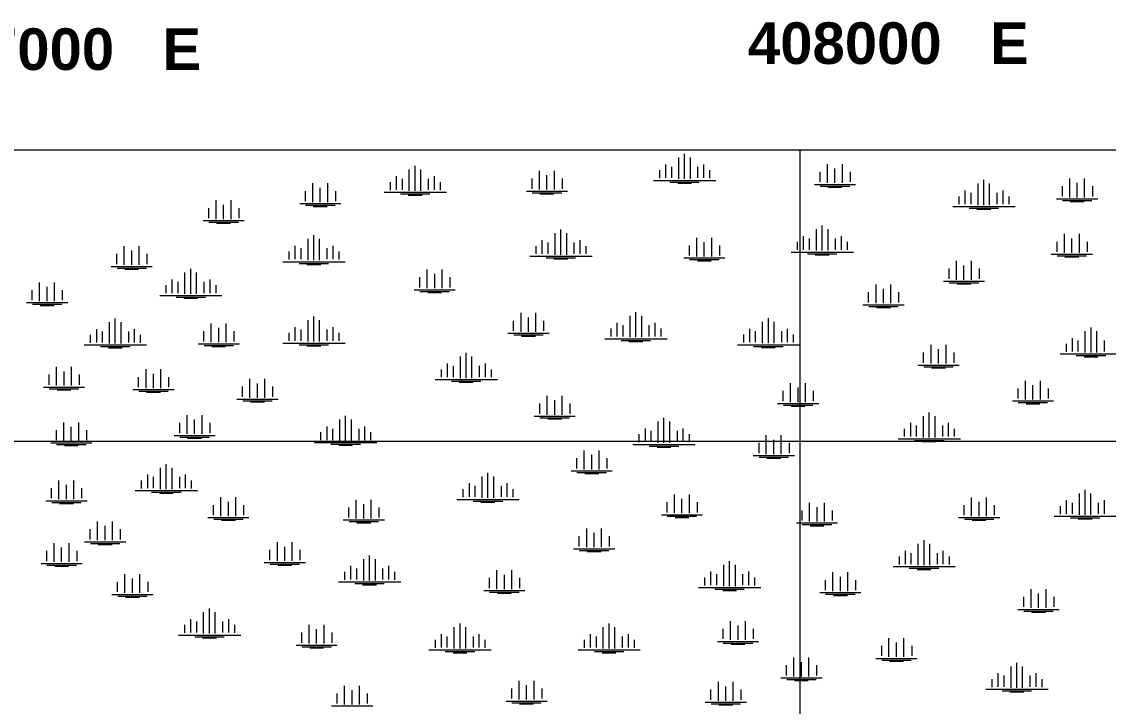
# Model space of a CAD drawing. Header units: metres. Extents: x 405809 to 420020, y 8257398 to 8272141.
# Drawn here: x 407064 to 408371, y 8270681 to 8271504 of the extents above; entities that cross this region are included whole.
import ezdxf

# ---------------------------------------------------------------- set-up
doc = ezdxf.new("R2010")
doc.units = ezdxf.units.M
for name, color, linetype, lineweight in [('BOFEDALES', 112, 'Continuous', 5), ('COORDENADAS', 30, 'Continuous', 5), ('texto', 7, 'Continuous', 13)]:
    doc.layers.add(name, color=color, linetype=linetype, lineweight=lineweight)
doc.styles.add('CARLOS', font='arialbd.ttf', dxfattribs={"height": 48})

msp = doc.modelspace()

# ---------------------------------------------------------------- linework, layer by layer
at = {"layer": 'BOFEDALES'}
for p, q in [((407854.4, 8271315.2), (407854.4, 8271340.9)), ((407861.4, 8271315.2), (407861.4, 8271345.4)), ((407861.4, 8271315.2), (407861.4, 8271340.9)), ((407868.4, 8271315.2), (407868.4, 8271340.9)), ((408033.2, 8271310.4), (408033.2, 8271333)), ((408051.2, 8271310.4), (408051.2, 8271333)), ((407530.2, 8271300.9), (407530.2, 8271326.6)), ((407537.2, 8271300.9), (407537.2, 8271331)), ((407537.2, 8271300.9), (407537.2, 8271326.6)), ((407544.2, 8271300.9), (407544.2, 8271326.6)), ((407686.7, 8271302.3), (407686.7, 8271325)), ((407704.7, 8271302.3), (407704.7, 8271325)), ((407831.3, 8271325.6), (407831.3, 8271316.1)), ((407838.6, 8271332.7), (407838.6, 8271316.3)), ((407845.6, 8271329.8), (407845.6, 8271316.3)), ((407877.1, 8271329.8), (407877.1, 8271316.3)), ((407884.1, 8271332.7), (407884.1, 8271316.3)), ((407891.4, 8271325.6), (407891.4, 8271316.1)), ((408024, 8271323.7), (408024, 8271311.5)), ((408042.2, 8271310.4), (408042.2, 8271327.7)), ((408060.5, 8271323.7), (408060.5, 8271311.5)), ((407414.1, 8271287.2), (407414.1, 8271309.9)), ((407432.1, 8271287.2), (407432.1, 8271309.9)), ((407507.1, 8271311.3), (407507.1, 8271301.8)), ((407514.4, 8271318.3), (407514.4, 8271302)), ((407521.4, 8271315.4), (407521.4, 8271302)), ((407552.9, 8271315.4), (407552.9, 8271302)), ((407559.9, 8271318.3), (407559.9, 8271302)), ((407567.3, 8271311.3), (407567.3, 8271301.8)), ((407677.5, 8271315.7), (407677.5, 8271303.4)), ((407695.7, 8271302.3), (407695.7, 8271319.6)), ((407714, 8271315.7), (407714, 8271303.4)), ((407824.1, 8271313.4), (407899, 8271313.4)), ((407843.6, 8271311.4), (407879.1, 8271311.4)), ((407853.1, 8271310.2), (407869.7, 8271310.2)), ((408017.5, 8271308.6), (408067, 8271308.6)), ((408214.4, 8271283.8), (408214.4, 8271309.5)), ((408221.4, 8271283.8), (408221.4, 8271314)), ((408221.4, 8271283.8), (408221.4, 8271309.5)), ((408228.4, 8271283.8), (408228.4, 8271309.5)), ((408324.7, 8271293), (408324.7, 8271315.6)), ((408333.7, 8271293), (408333.7, 8271310.3)), ((408342.7, 8271293), (408342.7, 8271315.6)), ((407404.8, 8271300.6), (407404.8, 8271288.3)), ((407423.1, 8271287.2), (407423.1, 8271304.5)), ((407441.3, 8271300.6), (407441.3, 8271288.3)), ((407499.9, 8271299.1), (407574.8, 8271299.1)), ((407519.4, 8271297.1), (407554.9, 8271297.1)), ((407528.9, 8271295.8), (407545.5, 8271295.8)), ((407671, 8271300.6), (407720.5, 8271300.6)), ((407678, 8271298.6), (407713.5, 8271298.6)), ((407687.4, 8271297.3), (407704.1, 8271297.3)), ((408024.5, 8271306.6), (408060, 8271306.6)), ((408033.9, 8271305.3), (408050.6, 8271305.3)), ((408191.4, 8271294.2), (408191.4, 8271284.7)), ((408198.7, 8271301.2), (408198.7, 8271284.9)), ((408205.7, 8271298.4), (408205.7, 8271284.9)), ((408237.2, 8271298.4), (408237.2, 8271284.9)), ((408244.2, 8271301.2), (408244.2, 8271284.9)), ((408251.5, 8271294.2), (408251.5, 8271284.7)), ((408315.5, 8271306.4), (408315.5, 8271294.1)), ((408352, 8271306.4), (408352, 8271294.1)), ((407297.7, 8271266.9), (407297.7, 8271289.5)), ((407306.7, 8271266.9), (407306.7, 8271284.2)), ((407315.7, 8271266.9), (407315.7, 8271289.5)), ((407398.3, 8271285.5), (407447.8, 8271285.5)), ((407405.3, 8271283.5), (407440.8, 8271283.5)), ((407414.7, 8271282.2), (407431.4, 8271282.2)), ((408184.1, 8271282), (408259.1, 8271282)), ((408309, 8271291.2), (408358.5, 8271291.2)), ((408316, 8271289.2), (408351.5, 8271289.2)), ((408325.4, 8271288), (408342.1, 8271288)), ((407288.5, 8271280.2), (407288.5, 8271268)), ((407325, 8271280.2), (407325, 8271268)), ((408203.7, 8271280), (408239.2, 8271280)), ((408213.1, 8271278.8), (408229.8, 8271278.8)), ((407282, 8271265.1), (407331.5, 8271265.1)), ((407289, 8271263.1), (407324.5, 8271263.1)), ((407298.4, 8271261.9), (407315.1, 8271261.9)), ((408020, 8271229), (408020, 8271254.7)), ((408027, 8271229), (408027, 8271259.1)), ((408027, 8271229), (408027, 8271254.7)), ((408034, 8271229), (408034, 8271254.7)), ((407408.3, 8271217.4), (407408.3, 8271243.1)), ((407415.3, 8271217.4), (407415.3, 8271247.5)), ((407415.3, 8271217.4), (407415.3, 8271243.1)), ((407422.3, 8271217.4), (407422.3, 8271243.1)), ((407689.7, 8271241.5), (407689.7, 8271225.2)), ((407705.5, 8271224.1), (407705.5, 8271249.8)), ((407712.5, 8271224.1), (407712.5, 8271254.2)), ((407712.5, 8271224.1), (407712.5, 8271249.8)), ((407719.5, 8271224.1), (407719.5, 8271249.8)), ((407735.2, 8271241.5), (407735.2, 8271225.2)), ((407876.1, 8271221.9), (407876.1, 8271244.5)), ((407894.1, 8271221.9), (407894.1, 8271244.5)), ((408004.2, 8271246.4), (408004.2, 8271230.1)), ((408011.2, 8271243.5), (408011.2, 8271230.1)), ((408042.7, 8271243.5), (408042.7, 8271230.1)), ((408049.7, 8271246.4), (408049.7, 8271230.1)), ((408318.4, 8271226.3), (408318.4, 8271249)), ((408327.4, 8271226.3), (408327.4, 8271243.6)), ((408336.4, 8271226.3), (408336.4, 8271249)), ((407187.2, 8271211.7), (407187.2, 8271234.4)), ((407196.2, 8271211.7), (407196.2, 8271229)), ((407205.2, 8271211.7), (407205.2, 8271234.4)), ((407392.6, 8271234.8), (407392.6, 8271218.5)), ((407399.6, 8271232), (407399.6, 8271218.5)), ((407431.1, 8271232), (407431.1, 8271218.5)), ((407438.1, 8271234.8), (407438.1, 8271218.5)), ((407682.4, 8271234.5), (407682.4, 8271225)), ((407696.7, 8271238.6), (407696.7, 8271225.2)), ((407728.2, 8271238.6), (407728.2, 8271225.2)), ((407742.6, 8271234.5), (407742.6, 8271225)), ((407866.8, 8271235.2), (407866.8, 8271223)), ((407885.1, 8271221.9), (407885.1, 8271239.2)), ((407903.4, 8271235.2), (407903.4, 8271223)), ((407996.9, 8271239.4), (407996.9, 8271229.9)), ((408057, 8271239.4), (408057, 8271229.9)), ((408309.1, 8271239.7), (408309.1, 8271227.4)), ((408345.6, 8271239.7), (408345.6, 8271227.4)), ((407178, 8271225.1), (407178, 8271212.8)), ((407214.5, 8271225.1), (407214.5, 8271212.8)), ((407378, 8271215.6), (407453, 8271215.6)), ((407385.3, 8271227.8), (407385.3, 8271218.3)), ((407445.4, 8271227.8), (407445.4, 8271218.3)), ((407675.2, 8271222.3), (407750.1, 8271222.3)), ((407694.7, 8271220.3), (407730.2, 8271220.3)), ((407704.2, 8271219.1), (407720.8, 8271219.1)), ((407860.3, 8271220.1), (407909.9, 8271220.1)), ((407867.3, 8271218.1), (407902.9, 8271218.1)), ((407876.8, 8271216.8), (407893.4, 8271216.8)), ((407989.7, 8271227.2), (408064.6, 8271227.2)), ((408009.2, 8271225.2), (408044.7, 8271225.2)), ((408018.6, 8271223.9), (408035.3, 8271223.9)), ((408188.5, 8271193.9), (408188.5, 8271216.6)), ((408206.5, 8271193.9), (408206.5, 8271216.6)), ((408302.6, 8271224.6), (408352.1, 8271224.6)), ((408309.6, 8271222.6), (408345.1, 8271222.6)), ((408319, 8271221.3), (408335.7, 8271221.3)), ((407171.5, 8271210), (407221, 8271210)), ((407178.5, 8271208), (407214, 8271208)), ((407187.9, 8271206.7), (407204.5, 8271206.7)), ((407260.2, 8271176.9), (407260.2, 8271202.6)), ((407267.2, 8271176.9), (407267.2, 8271207)), ((407267.2, 8271176.9), (407267.2, 8271202.6)), ((407274.2, 8271176.9), (407274.2, 8271202.6)), ((407397.6, 8271213.6), (407433.1, 8271213.6)), ((407407, 8271212.4), (407423.7, 8271212.4)), ((407551.8, 8271183.7), (407551.8, 8271206.3)), ((407569.8, 8271183.7), (407569.8, 8271206.3)), ((408179.3, 8271207.3), (408179.3, 8271195)), ((408197.5, 8271193.9), (408197.5, 8271211.2)), ((408215.8, 8271207.3), (408215.8, 8271195)), ((407085.4, 8271168.2), (407085.4, 8271190.8)), ((407103.4, 8271168.2), (407103.4, 8271190.8)), ((407244.5, 8271194.3), (407244.5, 8271177.9)), ((407251.5, 8271191.4), (407251.5, 8271177.9)), ((407283, 8271191.4), (407283, 8271177.9)), ((407290, 8271194.3), (407290, 8271177.9)), ((407542.5, 8271197), (407542.5, 8271184.8)), ((407560.8, 8271183.7), (407560.8, 8271201)), ((407579, 8271197), (407579, 8271184.8)), ((408172.8, 8271192.2), (408222.3, 8271192.2)), ((408179.8, 8271190.2), (408215.3, 8271190.2)), ((407076.2, 8271181.5), (407076.2, 8271169.3)), ((407094.4, 8271168.2), (407094.4, 8271185.5)), ((407112.7, 8271181.5), (407112.7, 8271169.3)), ((407237.2, 8271187.3), (407237.2, 8271177.8)), ((407297.3, 8271187.3), (407297.3, 8271177.8)), ((407536, 8271181.9), (407585.5, 8271181.9)), ((407543, 8271179.9), (407578.5, 8271179.9)), ((407552.4, 8271178.6), (407569.1, 8271178.6)), ((408082.4, 8271178.9), (408082.4, 8271166.7)), ((408091.7, 8271165.6), (408091.7, 8271188.2)), ((408100.7, 8271165.6), (408100.7, 8271182.9)), ((408109.7, 8271165.6), (408109.7, 8271188.2)), ((408118.9, 8271178.9), (408118.9, 8271166.7)), ((408189.2, 8271188.9), (408205.9, 8271188.9)), ((407069.7, 8271166.4), (407119.2, 8271166.4)), ((407076.7, 8271164.4), (407112.2, 8271164.4)), ((407086.1, 8271163.1), (407102.7, 8271163.1)), ((407229.9, 8271175.1), (407304.8, 8271175.1)), ((407249.5, 8271173.1), (407285, 8271173.1)), ((407258.9, 8271171.8), (407275.5, 8271171.8)), ((408075.9, 8271163.8), (408125.4, 8271163.8)), ((407664.6, 8271131.4), (407664.6, 8271154)), ((407682.6, 8271131.4), (407682.6, 8271154)), ((407795.8, 8271124.8), (407795.8, 8271150.5)), ((407802.8, 8271124.8), (407802.8, 8271154.9)), ((407802.8, 8271124.8), (407802.8, 8271150.5)), ((407809.8, 8271124.8), (407809.8, 8271150.5)), ((408082.9, 8271161.8), (408118.4, 8271161.8)), ((408092.3, 8271160.5), (408109, 8271160.5)), ((407169.4, 8271117.2), (407169.4, 8271143)), ((407176.4, 8271117.2), (407176.4, 8271147.4)), ((407176.4, 8271117.2), (407176.4, 8271143)), ((407183.4, 8271117.2), (407183.4, 8271143)), ((407291.9, 8271118.8), (407291.9, 8271141.4)), ((407309.9, 8271118.8), (407309.9, 8271141.4)), ((407392.6, 8271137), (407392.6, 8271120.7)), ((407408.3, 8271119.6), (407408.3, 8271145.3)), ((407415.3, 8271119.6), (407415.3, 8271149.8)), ((407415.3, 8271119.6), (407415.3, 8271145.3)), ((407422.3, 8271119.6), (407422.3, 8271145.3)), ((407438.1, 8271137), (407438.1, 8271120.7)), ((407655.3, 8271144.7), (407655.3, 8271132.5)), ((407673.6, 8271131.4), (407673.6, 8271148.7)), ((407691.8, 8271144.7), (407691.8, 8271132.5)), ((407780, 8271142.2), (407780, 8271125.8)), ((407787, 8271139.3), (407787, 8271125.8)), ((407818.5, 8271139.3), (407818.5, 8271125.8)), ((407825.5, 8271142.2), (407825.5, 8271125.8)), ((407955.2, 8271117.6), (407955.2, 8271143.3)), ((407962.2, 8271117.6), (407962.2, 8271147.7)), ((407962.2, 8271117.6), (407962.2, 8271143.3)), ((407969.2, 8271117.6), (407969.2, 8271143.3)), ((407146.4, 8271127.6), (407146.4, 8271118.1)), ((407153.7, 8271134.7), (407153.7, 8271118.3)), ((407160.7, 8271131.8), (407160.7, 8271118.3)), ((407192.2, 8271131.8), (407192.2, 8271118.3)), ((407199.2, 8271134.7), (407199.2, 8271118.3)), ((407206.5, 8271127.6), (407206.5, 8271118.1)), ((407282.7, 8271132.2), (407282.7, 8271119.9)), ((407300.9, 8271118.8), (407300.9, 8271136.1)), ((407319.2, 8271132.2), (407319.2, 8271119.9)), ((407385.3, 8271130), (407385.3, 8271120.5)), ((407399.6, 8271134.2), (407399.6, 8271120.7)), ((407431.1, 8271134.2), (407431.1, 8271120.7)), ((407445.4, 8271130), (407445.4, 8271120.5)), ((407648.8, 8271129.6), (407698.3, 8271129.6)), ((407655.8, 8271127.6), (407691.3, 8271127.6)), ((407665.2, 8271126.3), (407681.9, 8271126.3)), ((407772.7, 8271135.2), (407772.7, 8271125.7)), ((407832.8, 8271135.2), (407832.8, 8271125.7)), ((407932.1, 8271128), (407932.1, 8271118.5)), ((407939.4, 8271135), (407939.4, 8271118.7)), ((407946.4, 8271132.1), (407946.4, 8271118.7)), ((407977.9, 8271132.1), (407977.9, 8271118.7)), ((407984.9, 8271135), (407984.9, 8271118.7)), ((407992.2, 8271128), (407992.2, 8271118.5)), ((408327.6, 8271123.9), (408327.6, 8271107.5)), ((408343.4, 8271106.4), (408343.4, 8271132.2)), ((408350.4, 8271106.4), (408350.4, 8271136.6)), ((408350.4, 8271106.4), (408350.4, 8271132.2)), ((408357.4, 8271106.4), (408357.4, 8271132.2)), ((407139.1, 8271115.5), (407214.1, 8271115.5)), ((407158.7, 8271113.5), (407194.2, 8271113.5)), ((407168.1, 8271112.2), (407184.8, 8271112.2)), ((407276.2, 8271117), (407325.7, 8271117)), ((407283.2, 8271115), (407318.7, 8271115)), ((407292.6, 8271113.8), (407309.2, 8271113.8)), ((407378, 8271117.8), (407453, 8271117.8)), ((407397.6, 8271115.8), (407433.1, 8271115.8)), ((407407, 8271114.6), (407423.7, 8271114.6)), ((407765.5, 8271123), (407840.4, 8271123)), ((407785, 8271121), (407820.5, 8271121)), ((407794.4, 8271119.7), (407811.1, 8271119.7)), ((407924.9, 8271115.8), (407999.8, 8271115.8)), ((407944.4, 8271113.8), (407979.9, 8271113.8)), ((407953.8, 8271112.5), (407970.5, 8271112.5)), ((408157.9, 8271093.1), (408157.9, 8271115.8)), ((408175.9, 8271093.1), (408175.9, 8271115.8)), ((408320.3, 8271116.9), (408320.3, 8271107.4)), ((408334.6, 8271121), (408334.6, 8271107.5)), ((408366.1, 8271121), (408366.1, 8271107.5)), ((407591.6, 8271075.7), (407591.6, 8271101.5)), ((407598.6, 8271075.7), (407598.6, 8271105.9)), ((407598.6, 8271075.7), (407598.6, 8271101.5)), ((407605.6, 8271075.7), (407605.6, 8271101.5)), ((408148.6, 8271106.5), (408148.6, 8271094.2)), ((408166.9, 8271093.1), (408166.9, 8271110.4)), ((408185.2, 8271106.5), (408185.2, 8271094.2)), ((408313.1, 8271104.7), (408388, 8271104.7)), ((408332.6, 8271102.7), (408368.1, 8271102.7)), ((408342.1, 8271101.4), (408358.7, 8271101.4)), ((407105.8, 8271066.6), (407105.8, 8271089.2)), ((407123.8, 8271066.6), (407123.8, 8271089.2)), ((407213.4, 8271063.7), (407213.4, 8271086.3)), ((407231.4, 8271063.7), (407231.4, 8271086.3)), ((407568.6, 8271086.2), (407568.6, 8271076.7)), ((407575.9, 8271093.2), (407575.9, 8271076.8)), ((407582.9, 8271090.3), (407582.9, 8271076.8)), ((407614.4, 8271090.3), (407614.4, 8271076.8)), ((407621.4, 8271093.2), (407621.4, 8271076.8)), ((407628.7, 8271086.2), (407628.7, 8271076.7)), ((408142.1, 8271091.4), (408191.7, 8271091.4)), ((408149.1, 8271089.4), (408184.7, 8271089.4)), ((408158.6, 8271088.1), (408175.2, 8271088.1)), ((407096.5, 8271079.9), (407096.5, 8271067.6)), ((407114.8, 8271066.6), (407114.8, 8271083.8)), ((407133, 8271079.9), (407133, 8271067.6)), ((407204.1, 8271077), (407204.1, 8271064.7)), ((407222.4, 8271063.7), (407222.4, 8271080.9)), ((407240.6, 8271077), (407240.6, 8271064.7)), ((407338.4, 8271052), (407338.4, 8271074.7)), ((407356.4, 8271052), (407356.4, 8271074.7)), ((407561.3, 8271074), (407636.3, 8271074)), ((407580.9, 8271072), (407616.4, 8271072)), ((408271.5, 8271049.9), (408271.5, 8271072.6)), ((408289.5, 8271049.9), (408289.5, 8271072.6)), ((407090, 8271064.8), (407139.5, 8271064.8)), ((407097, 8271062.8), (407132.5, 8271062.8)), ((407106.4, 8271061.5), (407123.1, 8271061.5)), ((407197.6, 8271061.9), (407247.1, 8271061.9)), ((407204.6, 8271059.9), (407240.1, 8271059.9)), ((407214.1, 8271058.6), (407230.7, 8271058.6)), ((407329.2, 8271065.4), (407329.2, 8271053.1)), ((407347.4, 8271052), (407347.4, 8271069.3)), ((407365.7, 8271065.4), (407365.7, 8271053.1)), ((407590.3, 8271070.7), (407607, 8271070.7)), ((407979.7, 8271060.3), (407979.7, 8271048)), ((407988.9, 8271046.9), (407988.9, 8271069.5)), ((407997.9, 8271046.9), (407997.9, 8271064.2)), ((408006.9, 8271046.9), (408006.9, 8271069.5)), ((408016.2, 8271060.3), (408016.2, 8271048)), ((408262.2, 8271063.3), (408262.2, 8271051)), ((408280.5, 8271049.9), (408280.5, 8271067.2)), ((408298.7, 8271063.3), (408298.7, 8271051)), ((407322.7, 8271050.3), (407372.2, 8271050.3)), ((407329.7, 8271048.3), (407365.2, 8271048.3)), ((407339.1, 8271047), (407355.8, 8271047)), ((407696.2, 8271031.7), (407696.2, 8271054.3)), ((407705.2, 8271031.7), (407705.2, 8271049)), ((407714.2, 8271031.7), (407714.2, 8271054.3)), ((408255.7, 8271048.2), (408305.2, 8271048.2)), ((408262.7, 8271046.2), (408298.2, 8271046.2)), ((407686.9, 8271045.1), (407686.9, 8271032.8)), ((407723.4, 8271045.1), (407723.4, 8271032.8)), ((407973.2, 8271045.1), (408022.7, 8271045.1)), ((407980.2, 8271043.1), (408015.7, 8271043.1)), ((407989.6, 8271041.9), (408006.2, 8271041.9)), ((408155.8, 8271004.4), (408155.8, 8271034.5)), ((408272.2, 8271044.9), (408288.8, 8271044.9)), ((407114.5, 8270999.8), (407114.5, 8271022.4)), ((407132.5, 8270999.8), (407132.5, 8271022.4)), ((407253.6, 8271021.8), (407253.6, 8271009.6)), ((407262.8, 8271008.5), (407262.8, 8271031.1)), ((407271.8, 8271008.5), (407271.8, 8271025.8)), ((407280.8, 8271008.5), (407280.8, 8271031.1)), ((407290.1, 8271021.8), (407290.1, 8271009.6)), ((407446.5, 8271000.1), (407446.5, 8271025.8)), ((407453.5, 8271000.1), (407453.5, 8271030.2)), ((407453.5, 8271000.1), (407453.5, 8271025.8)), ((407460.5, 8271000.1), (407460.5, 8271025.8)), ((407680.4, 8271029.9), (407729.9, 8271029.9)), ((407687.4, 8271027.9), (407722.9, 8271027.9)), ((407696.8, 8271026.7), (407713.5, 8271026.7)), ((407829.6, 8270997.8), (407829.6, 8271023.5)), ((407836.6, 8270997.8), (407836.6, 8271027.9)), ((407836.6, 8270997.8), (407836.6, 8271023.5)), ((407843.6, 8270997.8), (407843.6, 8271023.5)), ((408133, 8271021.8), (408133, 8271005.4)), ((408148.8, 8271004.4), (408148.8, 8271030.1)), ((408155.8, 8271004.4), (408155.8, 8271030.1)), ((408162.8, 8271004.4), (408162.8, 8271030.1)), ((408178.5, 8271021.8), (408178.5, 8271005.4)), ((407105.2, 8271013.1), (407105.2, 8271000.9)), ((407123.5, 8270999.8), (407123.5, 8271017.1)), ((407141.7, 8271013.1), (407141.7, 8271000.9)), ((407247.1, 8271006.7), (407296.6, 8271006.7)), ((407423.5, 8271010.5), (407423.5, 8271001)), ((407430.8, 8271017.5), (407430.8, 8271001.2)), ((407437.8, 8271014.7), (407437.8, 8271001.2)), ((407469.3, 8271014.7), (407469.3, 8271001.2)), ((407476.3, 8271017.5), (407476.3, 8271001.2)), ((407483.6, 8271010.5), (407483.6, 8271001)), ((407806.5, 8271008.2), (407806.5, 8270998.7)), ((407813.8, 8271015.2), (407813.8, 8270998.9)), ((407820.8, 8271012.4), (407820.8, 8270998.9)), ((407852.4, 8271012.4), (407852.4, 8270998.9)), ((407859.4, 8271015.2), (407859.4, 8270998.9)), ((407866.7, 8271008.2), (407866.7, 8270998.7)), ((407959.7, 8270984.4), (407959.7, 8271007)), ((407977.7, 8270984.4), (407977.7, 8271007)), ((408125.7, 8271014.8), (408125.7, 8271005.3)), ((408140, 8271018.9), (408140, 8271005.4)), ((408171.5, 8271018.9), (408171.5, 8271005.4)), ((408185.8, 8271014.8), (408185.8, 8271005.3)), ((407098.7, 8270998), (407148.2, 8270998)), ((407105.7, 8270996), (407141.2, 8270996)), ((407115.2, 8270994.7), (407131.8, 8270994.7)), ((407254.1, 8271004.7), (407289.6, 8271004.7)), ((407263.5, 8271003.4), (407280.2, 8271003.4)), ((407416.2, 8270998.3), (407491.2, 8270998.3)), ((407435.8, 8270996.3), (407471.3, 8270996.3)), ((407445.2, 8270995.1), (407461.9, 8270995.1)), ((407799.3, 8270996), (407874.2, 8270996)), ((407818.8, 8270994), (407854.4, 8270994)), ((407950.5, 8270997.7), (407950.5, 8270985.4)), ((407968.7, 8270984.4), (407968.7, 8271001.6)), ((407987, 8270997.7), (407987, 8270985.4)), ((408118.5, 8271002.6), (408193.4, 8271002.6)), ((408138, 8271000.6), (408173.5, 8271000.6)), ((408147.4, 8270999.3), (408164.1, 8270999.3)), ((407740.7, 8270966), (407740.7, 8270988.6)), ((407749.7, 8270966), (407749.7, 8270983.3)), ((407758.7, 8270966), (407758.7, 8270988.6)), ((407828.3, 8270992.8), (407844.9, 8270992.8)), ((407944, 8270982.6), (407993.5, 8270982.6)), ((407951, 8270980.6), (407986.5, 8270980.6)), ((407230.8, 8270942.2), (407230.8, 8270967.9)), ((407237.8, 8270942.2), (407237.8, 8270972.4)), ((407237.8, 8270942.2), (407237.8, 8270967.9)), ((407244.8, 8270942.2), (407244.8, 8270967.9)), ((407731.4, 8270979.3), (407731.4, 8270967.1)), ((407767.9, 8270979.3), (407767.9, 8270967.1)), ((407960.4, 8270979.3), (407977.1, 8270979.3)), ((407215.1, 8270959.7), (407215.1, 8270943.3)), ((407222.1, 8270956.8), (407222.1, 8270943.3)), ((407253.6, 8270956.8), (407253.6, 8270943.3)), ((407260.6, 8270959.7), (407260.6, 8270943.3)), ((407617.8, 8270931.7), (407617.8, 8270957.5)), ((407624.8, 8270931.7), (407624.8, 8270961.9)), ((407624.8, 8270931.7), (407624.8, 8270957.5)), ((407631.8, 8270931.7), (407631.8, 8270957.5)), ((407724.9, 8270964.2), (407774.4, 8270964.2)), ((407731.9, 8270962.2), (407767.4, 8270962.2)), ((407741.3, 8270960.9), (407758, 8270960.9)), ((407099.4, 8270943.4), (407099.4, 8270931.2)), ((407108.7, 8270930.1), (407108.7, 8270952.7)), ((407117.7, 8270930.1), (407117.7, 8270947.4)), ((407126.7, 8270930.1), (407126.7, 8270952.7)), ((407135.9, 8270943.4), (407135.9, 8270931.2)), ((407207.7, 8270952.6), (407207.7, 8270943.1)), ((407267.9, 8270952.6), (407267.9, 8270943.1)), ((407594.7, 8270942.1), (407594.7, 8270932.6)), ((407602, 8270949.2), (407602, 8270932.8)), ((407609, 8270946.3), (407609, 8270932.8)), ((407640.5, 8270946.3), (407640.5, 8270932.8)), ((407647.5, 8270949.2), (407647.5, 8270932.8)), ((407654.8, 8270942.1), (407654.8, 8270932.6)), ((408343.3, 8270911.4), (408343.3, 8270941.5)), ((407092.9, 8270928.3), (407142.4, 8270928.3)), ((407200.5, 8270940.4), (407275.4, 8270940.4)), ((407220.1, 8270938.4), (407255.6, 8270938.4)), ((407229.5, 8270937.2), (407246.1, 8270937.2)), ((407303.5, 8270909.8), (407303.5, 8270932.4)), ((407321.5, 8270909.8), (407321.5, 8270932.4)), ((407466.4, 8270906.9), (407466.4, 8270929.5)), ((407484.4, 8270906.9), (407484.4, 8270929.5)), ((407587.5, 8270929.9), (407662.4, 8270929.9)), ((407607, 8270927.9), (407642.5, 8270927.9)), ((407849.2, 8270913.3), (407849.2, 8270935.9)), ((407858.2, 8270913.3), (407858.2, 8270930.5)), ((407867.2, 8270913.3), (407867.2, 8270935.9)), ((408206.7, 8270909.7), (408206.7, 8270932.3)), ((408224.7, 8270909.7), (408224.7, 8270932.3)), ((408320.5, 8270928.8), (408320.5, 8270912.4)), ((408336.3, 8270911.4), (408336.3, 8270937.1)), ((408343.3, 8270911.4), (408343.3, 8270937.1)), ((408350.3, 8270911.4), (408350.3, 8270937.1)), ((408366, 8270928.8), (408366, 8270912.4)), ((407099.9, 8270926.3), (407135.4, 8270926.3)), ((407109.4, 8270925.1), (407126, 8270925.1)), ((407294.3, 8270923.1), (407294.3, 8270910.9)), ((407312.5, 8270909.8), (407312.5, 8270927.1)), ((407330.8, 8270923.1), (407330.8, 8270910.9)), ((407457.2, 8270920.2), (407457.2, 8270908)), ((407475.4, 8270906.9), (407475.4, 8270924.1)), ((407493.7, 8270920.2), (407493.7, 8270908)), ((407616.4, 8270926.7), (407633.1, 8270926.7)), ((407839.9, 8270926.6), (407839.9, 8270914.3)), ((407876.4, 8270926.6), (407876.4, 8270914.3)), ((408002.5, 8270916.6), (408002.5, 8270904.3)), ((408011.7, 8270903.2), (408011.7, 8270925.9)), ((408020.7, 8270903.2), (408020.7, 8270920.5)), ((408029.7, 8270903.2), (408029.7, 8270925.9)), ((408039, 8270916.6), (408039, 8270904.3)), ((408197.5, 8270923.1), (408197.5, 8270910.8)), ((408215.7, 8270909.7), (408215.7, 8270927)), ((408234, 8270923.1), (408234, 8270910.8)), ((408313.2, 8270921.8), (408313.2, 8270912.3)), ((408327.5, 8270925.9), (408327.5, 8270912.4)), ((408359, 8270925.9), (408359, 8270912.4)), ((407155.2, 8270880.7), (407155.2, 8270903.4)), ((407173.2, 8270880.7), (407173.2, 8270903.4)), ((407287.8, 8270908), (407337.3, 8270908)), ((407294.8, 8270906), (407330.3, 8270906)), ((407304.2, 8270904.7), (407320.9, 8270904.7)), ((407450.7, 8270905.1), (407500.2, 8270905.1)), ((407457.7, 8270903.1), (407493.2, 8270903.1)), ((407467.1, 8270901.8), (407483.7, 8270901.8)), ((407833.4, 8270911.5), (407882.9, 8270911.5)), ((407840.4, 8270909.5), (407875.9, 8270909.5)), ((407849.9, 8270908.2), (407866.5, 8270908.2)), ((407996, 8270901.5), (408045.5, 8270901.5)), ((408191, 8270907.9), (408240.5, 8270907.9)), ((408198, 8270905.9), (408233.5, 8270905.9)), ((408207.4, 8270904.7), (408224, 8270904.7)), ((408306, 8270909.6), (408380.9, 8270909.6)), ((408325.5, 8270907.6), (408361, 8270907.6)), ((408335, 8270906.3), (408351.6, 8270906.3)), ((407146, 8270894.1), (407146, 8270881.8)), ((407164.2, 8270880.7), (407164.2, 8270898)), ((407182.5, 8270894.1), (407182.5, 8270881.8)), ((407743.6, 8270872.3), (407743.6, 8270894.9)), ((407752.6, 8270872.3), (407752.6, 8270889.5)), ((407761.6, 8270872.3), (407761.6, 8270894.9)), ((408003, 8270899.5), (408038.5, 8270899.5)), ((408012.4, 8270898.2), (408029, 8270898.2)), ((407102.9, 8270854.6), (407102.9, 8270877.2)), ((407120.9, 8270854.6), (407120.9, 8270877.2)), ((407139.5, 8270879), (407189, 8270879)), ((407146.5, 8270877), (407182, 8270877)), ((407155.9, 8270875.7), (407172.5, 8270875.7)), ((407371.4, 8270855.8), (407371.4, 8270878.4)), ((407389.4, 8270855.8), (407389.4, 8270878.4)), ((407734.3, 8270885.6), (407734.3, 8270873.3)), ((407770.8, 8270885.6), (407770.8, 8270873.3)), ((408142.5, 8270850.7), (408142.5, 8270876.5)), ((408149.5, 8270850.7), (408149.5, 8270880.9)), ((408149.5, 8270850.7), (408149.5, 8270876.5)), ((408156.5, 8270850.7), (408156.5, 8270876.5)), ((407093.6, 8270867.9), (407093.6, 8270855.7)), ((407111.9, 8270854.6), (407111.9, 8270871.9)), ((407130.1, 8270867.9), (407130.1, 8270855.7)), ((407362.1, 8270869.1), (407362.1, 8270856.8)), ((407380.4, 8270855.8), (407380.4, 8270873)), ((407398.6, 8270869.1), (407398.6, 8270856.8)), ((407482.4, 8270832.4), (407482.4, 8270862.5)), ((407727.8, 8270870.5), (407777.3, 8270870.5)), ((407734.8, 8270868.5), (407770.3, 8270868.5)), ((407744.3, 8270867.2), (407760.9, 8270867.2)), ((408126.7, 8270868.2), (408126.7, 8270851.8)), ((408133.7, 8270865.3), (408133.7, 8270851.8)), ((408165.2, 8270865.3), (408165.2, 8270851.8)), ((408172.2, 8270868.2), (408172.2, 8270851.8)), ((407087.1, 8270852.8), (407136.6, 8270852.8)), ((407094.1, 8270850.8), (407129.6, 8270850.8)), ((407103.5, 8270849.6), (407120.2, 8270849.6)), ((407355.6, 8270854), (407405.1, 8270854)), ((407362.6, 8270852), (407398.1, 8270852)), ((407372, 8270850.7), (407388.7, 8270850.7)), ((407459.6, 8270849.8), (407459.6, 8270833.5)), ((407475.4, 8270832.4), (407475.4, 8270858.1)), ((407482.4, 8270832.4), (407482.4, 8270858.1)), ((407489.4, 8270832.4), (407489.4, 8270858.1)), ((407505.1, 8270849.8), (407505.1, 8270833.5)), ((407908.5, 8270825.6), (407908.5, 8270851.3)), ((407915.5, 8270825.6), (407915.5, 8270855.7)), ((407915.5, 8270825.6), (407915.5, 8270851.3)), ((407922.5, 8270825.6), (407922.5, 8270851.3)), ((408119.4, 8270861.2), (408119.4, 8270851.7)), ((408179.5, 8270861.2), (408179.5, 8270851.7)), ((407188.1, 8270817.5), (407188.1, 8270840.1)), ((407206.1, 8270817.5), (407206.1, 8270840.1)), ((407452.3, 8270842.8), (407452.3, 8270833.3)), ((407466.6, 8270846.9), (407466.6, 8270833.5)), ((407498.1, 8270846.9), (407498.1, 8270833.5)), ((407512.4, 8270842.8), (407512.4, 8270833.3)), ((407635.6, 8270822.1), (407635.6, 8270844.7)), ((407644.6, 8270822.1), (407644.6, 8270839.3)), ((407653.6, 8270822.1), (407653.6, 8270844.7)), ((407892.7, 8270843), (407892.7, 8270826.7)), ((407899.7, 8270840.1), (407899.7, 8270826.7)), ((407931.2, 8270840.1), (407931.2, 8270826.7)), ((407938.2, 8270843), (407938.2, 8270826.7)), ((408039.9, 8270819.6), (408039.9, 8270842.2)), ((408048.9, 8270819.6), (408048.9, 8270836.8)), ((408057.9, 8270819.6), (408057.9, 8270842.2)), ((408112.2, 8270849), (408187.1, 8270849)), ((408131.7, 8270847), (408167.2, 8270847)), ((408141.1, 8270845.7), (408157.8, 8270845.7)), ((407178.8, 8270830.8), (407178.8, 8270818.6)), ((407197.1, 8270817.5), (407197.1, 8270834.8)), ((407215.4, 8270830.8), (407215.4, 8270818.6)), ((407445, 8270830.6), (407520, 8270830.6)), ((407464.6, 8270828.6), (407500.1, 8270828.6)), ((407474, 8270827.3), (407490.7, 8270827.3)), ((407626.3, 8270835.4), (407626.3, 8270823.1)), ((407662.8, 8270835.4), (407662.8, 8270823.1)), ((407878.2, 8270823.8), (407953.1, 8270823.8)), ((407885.4, 8270836), (407885.4, 8270826.5)), ((407945.5, 8270836), (407945.5, 8270826.5)), ((408030.6, 8270832.9), (408030.6, 8270820.6)), ((408067.1, 8270832.9), (408067.1, 8270820.6)), ((407172.3, 8270815.7), (407221.9, 8270815.7)), ((407179.3, 8270813.7), (407214.9, 8270813.7)), ((407188.8, 8270812.4), (407205.4, 8270812.4)), ((407619.8, 8270820.3), (407669.3, 8270820.3)), ((407626.8, 8270818.3), (407662.3, 8270818.3)), ((407636.2, 8270817), (407652.9, 8270817)), ((407897.7, 8270821.8), (407933.2, 8270821.8)), ((407907.2, 8270820.5), (407923.8, 8270820.5)), ((408024.1, 8270817.8), (408073.6, 8270817.8)), ((408031.1, 8270815.8), (408066.6, 8270815.8)), ((408040.5, 8270814.5), (408057.2, 8270814.5)), ((408269, 8270812.8), (408269, 8270800.5)), ((408278.2, 8270799.4), (408278.2, 8270822)), ((408287.2, 8270799.4), (408287.2, 8270816.7)), ((408296.2, 8270799.4), (408296.2, 8270822)), ((408305.5, 8270812.8), (408305.5, 8270800.5)), ((407289.7, 8270768.6), (407289.7, 8270798.8)), ((408262.5, 8270797.6), (408312, 8270797.6)), ((407267, 8270786), (407267, 8270769.7)), ((407282.7, 8270768.6), (407282.7, 8270794.3)), ((407289.7, 8270768.6), (407289.7, 8270794.3)), ((407296.7, 8270768.6), (407296.7, 8270794.3)), ((407312.5, 8270786), (407312.5, 8270769.7)), ((408269.5, 8270795.6), (408305, 8270795.6)), ((408278.9, 8270794.4), (408295.5, 8270794.4)), ((407259.7, 8270779), (407259.7, 8270769.5)), ((407274, 8270783.2), (407274, 8270769.7)), ((407305.5, 8270783.2), (407305.5, 8270769.7)), ((407319.8, 8270779), (407319.8, 8270769.5)), ((407409.7, 8270756.5), (407409.7, 8270779.1)), ((407418.7, 8270756.5), (407418.7, 8270773.7)), ((407427.7, 8270756.5), (407427.7, 8270779.1)), ((407584.2, 8270750.5), (407584.2, 8270776.3)), ((407591.2, 8270750.5), (407591.2, 8270780.7)), ((407591.2, 8270750.5), (407591.2, 8270776.3)), ((407598.2, 8270750.5), (407598.2, 8270776.3)), ((407763.5, 8270750.5), (407763.5, 8270776.3)), ((407770.5, 8270750.5), (407770.5, 8270780.7)), ((407770.5, 8270750.5), (407770.5, 8270776.3)), ((407777.5, 8270750.5), (407777.5, 8270776.3)), ((407907.4, 8270774.3), (407907.4, 8270762.1)), ((407916.7, 8270761), (407916.7, 8270783.6)), ((407925.7, 8270761), (407925.7, 8270778.3)), ((407934.7, 8270761), (407934.7, 8270783.6)), ((407943.9, 8270774.3), (407943.9, 8270762.1)), ((407252.4, 8270766.8), (407327.4, 8270766.8)), ((407272, 8270764.8), (407307.5, 8270764.8)), ((407281.4, 8270763.6), (407298.1, 8270763.6)), ((407400.4, 8270769.8), (407400.4, 8270757.6)), ((407436.9, 8270769.8), (407436.9, 8270757.6)), ((407561.1, 8270761), (407561.1, 8270751.5)), ((407568.4, 8270768), (407568.4, 8270751.6)), ((407575.4, 8270765.1), (407575.4, 8270751.6)), ((407606.9, 8270765.1), (407606.9, 8270751.6)), ((407613.9, 8270768), (407613.9, 8270751.6)), ((407621.2, 8270761), (407621.2, 8270751.5)), ((407740.4, 8270761), (407740.4, 8270751.5)), ((407747.8, 8270768), (407747.8, 8270751.6)), ((407754.8, 8270765.1), (407754.8, 8270751.6)), ((407786.3, 8270765.1), (407786.3, 8270751.6)), ((407793.3, 8270768), (407793.3, 8270751.6)), ((407800.6, 8270761), (407800.6, 8270751.5)), ((407900.9, 8270759.2), (407950.4, 8270759.2)), ((408107.3, 8270740.5), (408107.3, 8270763.1)), ((408116.3, 8270740.5), (408116.3, 8270757.8)), ((408125.3, 8270740.5), (408125.3, 8270763.1)), ((407393.9, 8270754.7), (407443.4, 8270754.7)), ((407400.9, 8270752.7), (407436.4, 8270752.7)), ((407410.3, 8270751.4), (407427, 8270751.4)), ((407553.8, 8270748.8), (407628.8, 8270748.8)), ((407573.4, 8270746.8), (407608.9, 8270746.8)), ((407582.8, 8270745.5), (407599.5, 8270745.5)), ((407733.2, 8270748.8), (407808.1, 8270748.8)), ((407752.8, 8270746.8), (407788.3, 8270746.8)), ((407762.2, 8270745.5), (407778.8, 8270745.5)), ((407907.9, 8270757.2), (407943.4, 8270757.2)), ((407917.3, 8270755.9), (407934, 8270755.9)), ((408098.1, 8270753.8), (408098.1, 8270741.6)), ((408134.6, 8270753.8), (408134.6, 8270741.6)), ((407992.9, 8270717.1), (407992.9, 8270739.7)), ((408001.9, 8270717.1), (408001.9, 8270734.3)), ((408010.9, 8270717.1), (408010.9, 8270739.7)), ((408091.6, 8270738.7), (408141.1, 8270738.7)), ((408098.6, 8270736.7), (408134.1, 8270736.7)), ((408108, 8270735.4), (408124.7, 8270735.4)), ((408261.1, 8270703.4), (408261.1, 8270733.5)), ((407983.7, 8270730.4), (407983.7, 8270718.1)), ((408020.2, 8270730.4), (408020.2, 8270718.1)), ((408238.3, 8270720.8), (408238.3, 8270704.5)), ((408254.1, 8270703.4), (408254.1, 8270729.1)), ((408261.1, 8270703.4), (408261.1, 8270729.1)), ((408268.1, 8270703.4), (408268.1, 8270729.1)), ((408283.8, 8270720.8), (408283.8, 8270704.5)), ((407452.4, 8270683.3), (407452.4, 8270705.9)), ((407470.4, 8270683.3), (407470.4, 8270705.9)), ((407662.2, 8270689.2), (407662.2, 8270711.8)), ((407671.2, 8270689.2), (407671.2, 8270706.5)), ((407680.2, 8270689.2), (407680.2, 8270711.8)), ((407902, 8270687.8), (407902, 8270710.4)), ((407920, 8270687.8), (407920, 8270710.4)), ((407977.2, 8270715.3), (408026.7, 8270715.3)), ((407984.2, 8270713.3), (408019.7, 8270713.3)), ((407993.6, 8270712), (408010.2, 8270712)), ((408231, 8270713.8), (408231, 8270704.3)), ((408245.3, 8270718), (408245.3, 8270704.5)), ((408276.8, 8270718), (408276.8, 8270704.5)), ((408291.1, 8270713.8), (408291.1, 8270704.3)), ((407443.1, 8270696.6), (407443.1, 8270684.3)), ((407461.4, 8270683.3), (407461.4, 8270700.5)), ((407479.6, 8270696.6), (407479.6, 8270684.3)), ((407653, 8270702.5), (407653, 8270690.3)), ((407689.5, 8270702.5), (407689.5, 8270690.3)), ((407892.7, 8270701.1), (407892.7, 8270688.9)), ((407911, 8270687.8), (407911, 8270705.1)), ((407929.2, 8270701.1), (407929.2, 8270688.9)), ((408223.7, 8270701.6), (408298.7, 8270701.6)), ((408243.3, 8270699.6), (408278.8, 8270699.6)), ((408252.7, 8270698.4), (408269.4, 8270698.4)), ((407436.6, 8270681.5), (407486.1, 8270681.5)), ((407646.5, 8270687.4), (407696, 8270687.4)), ((407653.5, 8270685.4), (407689, 8270685.4)), ((407662.9, 8270684.2), (407679.6, 8270684.2)), ((407886.2, 8270686), (407935.7, 8270686)), ((407893.2, 8270684), (407928.7, 8270684)), ((407902.7, 8270682.7), (407919.3, 8270682.7))]:
    msp.add_line(p, q, dxfattribs=at)
at = {"layer": 'COORDENADAS'}
for p, q in [((406200, 8271350), (419600, 8271350)), ((408000, 8271350), (408000, 8257550)), ((406200, 8271000), (419600, 8271000))]:
    msp.add_line(p, q, dxfattribs=at)

# ---------------------------------------------------------------- texts
at = {"layer": 'texto', "style": 'CARLOS'}
for s, p in [('408000   E', (407937.6, 8271453.4)), ('407000   E', (406942, 8271446.2))]:
    msp.add_text(s, height=50, dxfattribs=at).set_placement(p)

doc.saveas('drawing.dxf')
